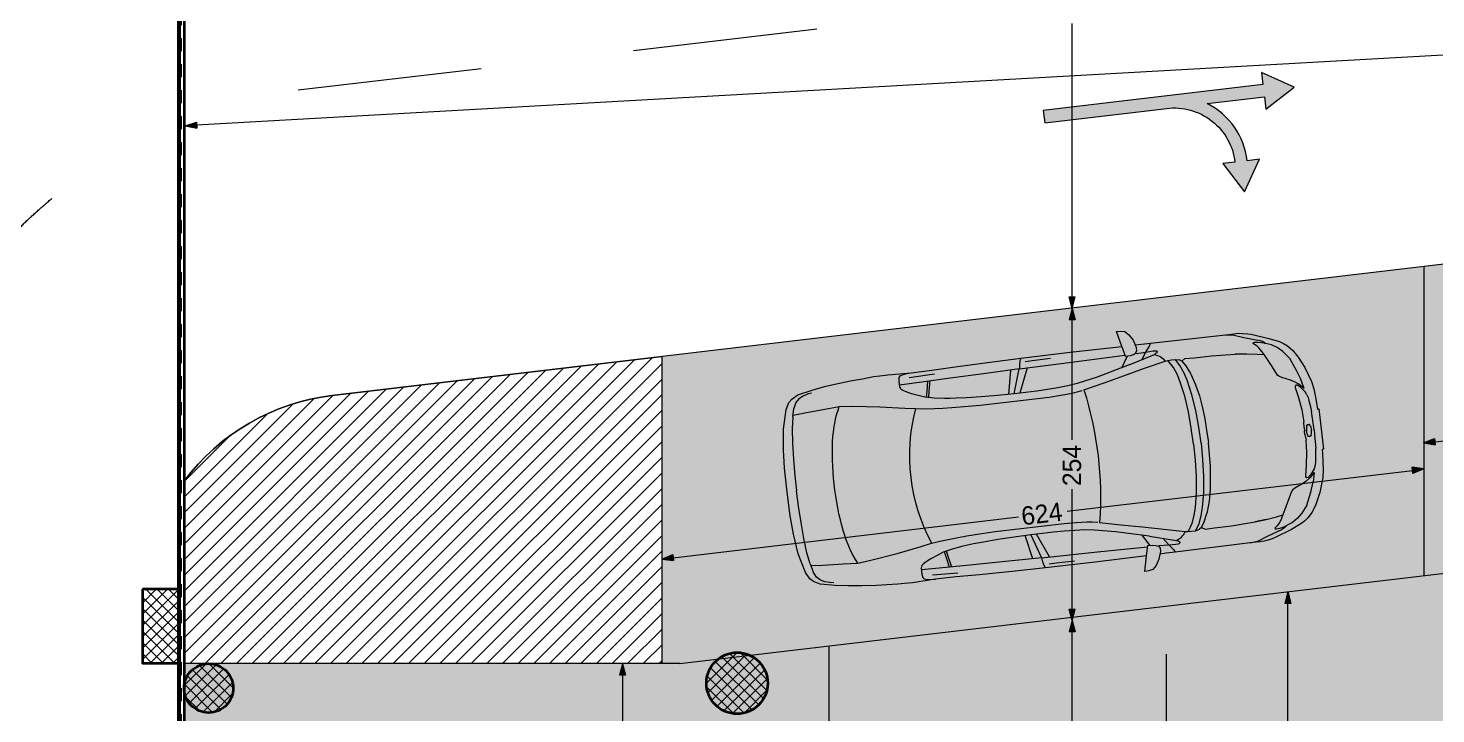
# Model space of a CAD drawing. Header units: millimetres. Extents: x 635850 to 824661, y -5878409 to -5774454.
# Drawn here: x 749086 to 760541, y -5788461 to -5782877 of the extents above; entities that cross this region are included whole.
import ezdxf

# ---------------------------------------------------------------- set-up
doc = ezdxf.new("R2010")
doc.units = ezdxf.units.MM
doc.header["$MEASUREMENT"] = 0
doc.linetypes.add('A - Long Dashed', pattern=[2750, 1500, -1250])
doc.linetypes.add('Dashed', pattern=[211.666667, 105.833333, -105.833333])
for name, color, linetype, lineweight, true_color in [('0_Pen_No__62', 7, 'Continuous', 20, 0xaaaaaa), ('2D Drafting - General_Pen_No__102', 7, 'Continuous', 13, 0xcccccc), ('2D Drafting - General_Pen_No__241', 7, 'Continuous', 13, 0xe8e8e8), ('A - Ndertesa 1 - Veturat_Pen_No__102', 7, 'Continuous', 13, 0xcccccc), ('A - Ndertesa 5 - Sanitaria_Pen_No__82', 7, 'Continuous', 20, 0xaaaaaa), ('A - Ndertesa 6 - Vijat e Bodrumit_Pen_No__249', 7, 'Continuous', 13, 0xe8e8e8), ('A - Ndertesa 6 - Vijat e Bodrumit_Pen_No__82', 7, 'Continuous', 20, 0xaaaaaa), ('A - Ndertesa 7 - Komunikimi Vertikal_Pen_No__102', 7, 'Continuous', 13, 0xcccccc), ('A - Ndertesa 7 - Ndertesa 4 - Dimensionimi Bazik_Pen_No__102', 7, 'Continuous', 13, 0xcccccc), ('A - Ndertesa 7 - Ndertesa 4 - Dimensionimi Bazik_Pen_No__82', 7, 'Continuous', 20, 0xaaaaaa), ('A - Ndertesa 7 - Veturat_Pen_No__102', 7, 'Continuous', 13, 0xcccccc), ('A - Situacioni_Pen_No__249', 7, 'Continuous', 13, 0xe8e8e8), ('A - Situacioni_Pen_No__82', 7, 'Continuous', 20, 0xaaaaaa), ('Drawing & Figure_Pen_No__82', 7, 'Continuous', 20, 0xaaaaaa)]:
    doc.layers.add(name, color=color, linetype=linetype, lineweight=lineweight, true_color=true_color)
for name, color, linetype, lineweight in [('A - Ndertesa 5 - 2D Drafting - General_Pen_No__6', 5, 'Continuous', 35), ('A - Ndertesa 6 - Pllaka meskatit_Pen_No__22', 8, 'Continuous', 35), ('A - Ndertesa 6- Shtyllat_Pen_No__101', 252, 'Continuous', 13), ('A - Ndertesa 6- Shtyllat_Pen_No__22', 8, 'Continuous', 35), ('A - Ndertesa 7  - Pllaka meskatitt_Pen_No__7', 7, 'Continuous', 35), ('A - Ndertesa 7 - Komunikimi Vertikal_Pen_No__1', 7, 'Continuous', 13), ('A - Ndertesa 7 - Shtyllat_Pen_No__101', 252, 'Continuous', 13), ('A - Ndertesa 7 - Shtyllat_Pen_No__22', 8, 'Continuous', 35)]:
    doc.layers.add(name, color=color, linetype=linetype, lineweight=lineweight)
for name, color, linetype in [('A - Ndertesa 6 - Pllaka meskatit', 7, 'Continuous'), ('A - Ndertesa 6- Shtyllat', 7, 'Continuous'), ('A - Ndertesa 7  - Pllaka meskatitt', 7, 'Continuous'), ('A - Ndertesa 7 - Ndertesa 4 - Dimensionimi Bazik', 7, 'Continuous'), ('A - Ndertesa 7 - Shtyllat', 7, 'Continuous')]:
    doc.layers.add(name, color=color, linetype=linetype)
doc.styles.add('GENERATED_STYLE_1', font='GOTHIC.TTF')
doc.dimstyles.new('GENERATED_STYLE__1', dxfattribs={"dimtxt": 150, "dimasz": 91.78744, "dimexe": 0.18, "dimexo": 0.0625, "dimgap": 0, "dimtad": 0, "dimdec": 0, "dimlfac": 0.1, "dimzin": 0, "dimdsep": 46, "dimtxsty": 'GENERATED_STYLE_1', "dimblk": 'ARROWHEAD_5', "dimblk1": 'ARROWHEAD_5', "dimblk2": 'ARROWHEAD_5', "dimcen": 0.09, "dimse1": 1, "dimse2": 1, "dimclrd": 256, "dimclre": 256, "dimclrt": 256, "dimadec": 0, "dimazin": 0, "dimtfac": 1, "dimtdec": 4, "dimtmove": 0, "dimatfit": 3, "dimfxl": 0, "dimtolj": 1, "dimtzin": 0, "dimarcsym": 0})
doc.dimstyles.new('GENERATED_STYLE__2', dxfattribs={"dimtxt": 150, "dimasz": 91.78744, "dimexe": 0.18, "dimexo": 0.0625, "dimgap": 0, "dimtad": 0, "dimtih": 1, "dimtoh": 1, "dimdec": 0, "dimlfac": 0.1, "dimzin": 0, "dimdsep": 46, "dimtxsty": 'GENERATED_STYLE_1', "dimblk": 'ARROWHEAD_5', "dimblk1": 'ARROWHEAD_5', "dimblk2": 'ARROWHEAD_5', "dimcen": 0.09, "dimse1": 1, "dimse2": 1, "dimclrd": 256, "dimclre": 256, "dimclrt": 256, "dimadec": 0, "dimazin": 0, "dimtfac": 1, "dimtdec": 4, "dimtmove": 0, "dimatfit": 3, "dimfxl": 0, "dimtolj": 1, "dimtzin": 0, "dimarcsym": 0})
pattern_1 = [(45, (664183.82, -5827429.525), (-45.96194, 45.96194), []), (135, (664183.82, -5827429.525), (45.96194, 45.96194), [])]

# ---------------------------------------------------------------- blocks, each defined once
blk = doc.blocks.new('Slab_3', base_point=(703704, -5790216))
at = {"layer": 'A - Ndertesa 6 - Pllaka meskatit_Pen_No__22', "color": 8, "linetype": 'Continuous', "lineweight": 35, "flags": 128}
blk.add_lwpolyline([(703704, -5790216), (739063, -5786585), (739063, -5784104), (741099, -5781712), (750317, -5780624), (750320, -5821669), (726662, -5822733), (707158, -5823855)], close=True, dxfattribs=at)
blk = doc.blocks.new('Slab_4', base_point=(764617, -5778939))
at = {"layer": 'A - Ndertesa 7  - Pllaka meskatitt_Pen_No__7', "color": 7, "linetype": 'Continuous', "lineweight": 35, "flags": 128}
blk.add_lwpolyline([(764617, -5778939), (750355, -5780623), (750355, -5821676), (764660, -5821034), (785655, -5820355), (785655, -5777754), (764617, -5778939)], close=True, dxfattribs=at)
blk = doc.blocks.new('Column_234', base_point=(750167, -5787747))
at = {"layer": 'A - Ndertesa 6- Shtyllat_Pen_No__101', "linetype": 'Continuous', "lineweight": 13}
h = blk.add_hatch(dxfattribs=at)
h.set_pattern_fill('Concrete_Block', color=252, style=0, pattern_type=2)
h.set_pattern_definition(pattern_1)
h.paths.add_polyline_path([(750017, -5787447), (750017, -5788047), (750317, -5788047), (750317, -5787447)])
at = {"layer": 'A - Ndertesa 6- Shtyllat_Pen_No__22', "color": 8, "linetype": 'Continuous', "lineweight": 35, "flags": 128}
blk.add_lwpolyline([(750017, -5787447), (750017, -5788047), (750317, -5788047), (750317, -5787447)], close=True, dxfattribs=at)
blk = doc.blocks.new('Column_281', base_point=(754855, -5788210))
at = {"layer": 'A - Ndertesa 7 - Shtyllat_Pen_No__101', "linetype": 'Continuous', "lineweight": 13}
h = blk.add_hatch(dxfattribs=at)
h.set_pattern_fill('Concrete_Block', color=252, style=0, pattern_type=2)
h.set_pattern_definition(pattern_1)
h.paths.add_polyline_path([(754605, -5788210, 0.414214), (754855, -5788460, 0.414214), (755105, -5788210, 0.414214), (754855, -5787960, 0.414214)])
at = {"layer": 'A - Ndertesa 7 - Shtyllat_Pen_No__22', "color": 8, "linetype": 'Continuous', "lineweight": 35, "flags": 128}
blk.add_lwpolyline([(754605, -5788210, -0.414214), (754855, -5787960, -0.414214), (755105, -5788210, -0.414214), (754855, -5788460, -0.414214)], format="xyb", close=True, dxfattribs=at)
blk = doc.blocks.new('Column_282', base_point=(750555, -5788251))
at = {"layer": 'A - Ndertesa 7 - Shtyllat_Pen_No__101', "linetype": 'Continuous', "lineweight": 13}
h = blk.add_hatch(dxfattribs=at)
h.set_pattern_fill('Concrete_Block', color=252, style=0, pattern_type=2)
h.set_pattern_definition(pattern_1)
h.paths.add_polyline_path([(750355, -5788251, 0.414214), (750555, -5788451, 0.414214), (750755, -5788251, 0.414214), (750555, -5788051, 0.414214)])
at = {"layer": 'A - Ndertesa 7 - Shtyllat_Pen_No__22', "color": 8, "linetype": 'Continuous', "lineweight": 35, "flags": 128}
blk.add_lwpolyline([(750355, -5788251, -0.414214), (750555, -5788051, -0.414214), (750755, -5788251, -0.414214), (750555, -5788451, -0.414214)], format="xyb", close=True, dxfattribs=at)
blk = doc.blocks.new('Car 05 25')
at = {"layer": 'A - Ndertesa 1 - Veturat_Pen_No__102', "color": 254, "linetype": 'Continuous', "lineweight": 13, "true_color": 0xcccccc}
for p, q in [((125, 791), (129, 820)), ((129, 820), (139, 832)), ((139, 832), (165, 840)), ((165, 840), (195, 844)), ((195, 844), (231, 846)), ((211, 809), (418, 816)), ((1115, 809), (1109, 774)), ((1120, 833), (1115, 809)), ((1121, 838), (1120, 836)), ((1120, 836), (1120, 833)), ((1130, 859), (1121, 838)), ((1163, 830), (1220, 829)), ((1220, 829), (1370, 831)), ((1958, 858), (1977, 777)), ((2075, 836), (2068, 858)), ((2070, 800), (2075, 809)), ((2075, 809), (2075, 836)), ((2148, 790), (2167, 814)), ((2167, 814), (2182, 834)), ((2182, 834), (2193, 856)), ((2808, 853), (2877, 843)), ((2877, 843), (2954, 814)), ((2904, 833), (2905, 833)), ((2954, 814), (3076, 775)), ((-729, 716), (-751, 670)), ((-701, 743), (-729, 716)), ((-665, 761), (-701, 743)), ((-627, 772), (-665, 761)), ((-595, 778), (-627, 772)), ((126, 744), (125, 791)), ((327, 762), (125, 756)), ((132, 723), (126, 744)), ((147, 711), (132, 723)), ((171, 697), (147, 711)), ((213, 677), (171, 697)), ((522, 765), (327, 762)), ((355, 762), (339, 683)), ((373, 763), (357, 683)), ((814, 769), (522, 765)), ((1109, 774), (814, 769)), ((1036, 773), (997, 579)), ((1042, 578), (1108, 774)), ((1173, 775), (1090, 578)), ((1109, 774), (1538, 780)), ((1538, 780), (1975, 786)), ((2000, 702), (1730, 634)), ((1939, 686), (1996, 777)), ((1977, 777), (2020, 777)), ((2000, 702), (2214, 763)), ((2020, 777), (2044, 783)), ((2044, 783), (2063, 792)), ((2063, 792), (2070, 800)), ((2069, 788), (2065, 794)), ((2069, 788), (2148, 790)), ((2107, 732), (2148, 790)), ((2122, 660), (2294, 698)), ((2148, 790), (2206, 792)), ((2206, 792), (2227, 791)), ((2227, 770), (2214, 763)), ((2214, 763), (2238, 752)), ((2227, 791), (2233, 790)), ((2234, 774), (2227, 770)), ((2233, 790), (2238, 787)), ((2238, 777), (2234, 774)), ((2241, 784), (2238, 787)), ((2238, 777), (2241, 781)), ((2238, 752), (2259, 740)), ((2241, 781), (2241, 784)), ((2259, 740), (2269, 731)), ((2269, 731), (2279, 722)), ((2279, 722), (2294, 698)), ((2294, 698), (2317, 701)), ((2294, 698), (2294, 698)), ((2317, 701), (2346, 703)), ((2355, 640), (2317, 701)), ((2346, 703), (2379, 702)), ((2410, 649), (2379, 702)), ((2379, 702), (2411, 694)), ((2411, 694), (2411, 694)), ((2429, 682), (2411, 694)), ((2429, 682), (2457, 700)), ((2457, 700), (2535, 698)), ((2535, 698), (2535, 698)), ((2535, 698), (2673, 696)), ((2673, 696), (2787, 691)), ((2787, 691), (2868, 687)), ((3022, 758), (3024, 762)), ((3024, 754), (3022, 758)), ((3024, 762), (3035, 765)), ((3038, 743), (3024, 754)), ((3035, 765), (3047, 764)), ((3051, 731), (3038, 743)), ((3047, 764), (3061, 763)), ((3065, 715), (3051, 731)), ((3061, 763), (3090, 757)), ((3077, 698), (3065, 715)), ((3100, 763), (3076, 775)), ((3100, 657), (3077, 698)), ((3090, 757), (3108, 751)), ((3114, 753), (3100, 763)), ((3108, 751), (3123, 746)), ((3123, 746), (3114, 753)), ((3170, 727), (3123, 746)), ((3212, 701), (3170, 727)), ((3254, 663), (3212, 701)), ((-768, 602), (-783, 510)), ((-768, 602), (-751, 670)), ((-764, 617), (-666, 624)), ((-666, 624), (-501, 634)), ((-501, 634), (-383, 642)), ((-383, 642), (-274, 631)), ((-274, 631), (-56, 601)), ((-56, 601), (146, 567)), ((266, 655), (213, 677)), ((319, 636), (266, 655)), ((393, 618), (319, 636)), ((339, 683), (330, 634)), ((357, 683), (347, 629)), ((475, 607), (393, 618)), ((521, 602), (475, 607)), ((570, 597), (521, 602)), ((653, 591), (570, 597)), ((773, 585), (653, 591)), ((907, 580), (773, 585)), ((1042, 578), (907, 580)), ((1228, 578), (1042, 578)), ((1316, 580), (1228, 578)), ((1403, 584), (1316, 580)), ((1484, 590), (1403, 584)), ((1562, 601), (1484, 590)), ((1730, 634), (1562, 601)), ((1611, 544), (1780, 582)), ((1780, 582), (1953, 621)), ((1953, 621), (2122, 660)), ((2380, 575), (2355, 640)), ((2397, 514), (2380, 575)), ((2436, 583), (2410, 649)), ((2429, 682), (2429, 682)), ((2429, 682), (2457, 640)), ((2454, 522), (2436, 583)), ((2457, 640), (2487, 574)), ((2487, 574), (2492, 562)), ((2868, 687), (2960, 679)), ((2960, 679), (2868, 687)), ((2960, 679), (3047, 666)), ((3047, 666), (3100, 657)), ((3153, 554), (3100, 657)), ((3302, 603), (3254, 663)), ((3302, 603), (3346, 501)), ((-783, 510), (-795, 391)), ((146, 567), (233, 552)), ((233, 552), (315, 541)), ((315, 541), (384, 535)), ((384, 535), (454, 530)), ((454, 530), (526, 526)), ((526, 526), (628, 522)), ((628, 522), (757, 518)), ((757, 518), (1323, 518)), ((1323, 518), (1420, 522)), ((1420, 522), (1467, 524)), ((1467, 524), (1511, 528)), ((1511, 528), (1554, 533)), ((1554, 533), (1597, 541)), ((1597, 541), (1597, 541)), ((2419, 396), (2397, 514)), ((2478, 401), (2454, 522)), ((2492, 562), (2518, 477)), ((2518, 477), (2538, 384)), ((3190, 476), (3153, 554)), ((3199, 467), (3190, 476)), ((3221, 454), (3199, 467)), ((3346, 501), (3374, 420)), ((-795, 391), (-802, 259)), ((2434, 266), (2419, 396)), ((2494, 269), (2478, 401)), ((2538, 384), (2551, 286)), ((3256, 439), (3221, 454)), ((3288, 425), (3256, 439)), ((3319, 408), (3288, 425)), ((3353, 384), (3319, 408)), ((3325, 377), (3321, 370)), ((3321, 370), (3321, 362)), ((3321, 362), (3338, 277)), ((3328, 380), (3325, 377)), ((3338, 379), (3328, 380)), ((3364, 358), (3338, 379)), ((3377, 360), (3353, 384)), ((3397, 316), (3364, 358)), ((3391, 344), (3374, 420)), ((3391, 344), (3377, 360)), ((-802, 259), (-807, 125)), ((2442, 132), (2434, 266)), ((2503, 133), (2494, 269)), ((2551, 286), (2560, 194)), ((3338, 277), (3352, 173)), ((3408, 289), (3397, 316)), ((3408, 289), (3414, 267)), ((3414, 267), (3418, 243)), ((3418, 243), (3424, 201)), ((-807, 125), (-808, 0)), ((2444, 0), (2442, 132)), ((2506, 0), (2503, 133)), ((2560, 194), (2564, 101)), ((3352, 173), (3358, 76)), ((3424, 201), (3428, 152)), ((3432, 40), (3428, 152)), ((-807, -125), (-808, 0)), ((2444, 0), (2442, -132)), ((2564, 101), (2566, 0)), ((2564, -101), (2566, 0)), ((3354, 28), (3358, 76)), ((3354, 28), (3354, -1)), ((3354, -28), (3354, 1)), ((3371, 12), (3370, -1)), ((3371, -12), (3370, 1)), ((3372, 24), (3371, 12)), ((3376, 39), (3372, 24)), ((3382, 47), (3376, 39)), ((3386, 48), (3382, 47)), ((3386, 48), (3394, 48)), ((3399, 47), (3394, 48)), ((3404, 39), (3399, 47)), ((3404, 39), (3408, 24)), ((3408, 24), (3410, 8)), ((3410, 8), (3410, 0)), ((3432, 57), (3432, 57)), ((3432, 0), (3432, 40)), ((3432, 0), (3432, -40)), ((2506, 0), (2503, -133)), ((2560, -194), (2564, -101)), ((3352, -173), (3358, -76)), ((3354, -28), (3358, -76)), ((3372, -24), (3371, -12)), ((3376, -39), (3372, -24)), ((3382, -47), (3376, -39)), ((3386, -48), (3382, -47)), ((3386, -48), (3394, -48)), ((3399, -47), (3394, -48)), ((3404, -39), (3399, -47)), ((3404, -39), (3408, -24)), ((3408, -24), (3410, -8)), ((3410, -8), (3410, 0)), ((3432, -40), (3428, -152)), ((3432, -57), (3432, -57)), ((-802, -259), (-807, -125)), ((2442, -132), (2434, -266)), ((2503, -133), (2494, -269)), ((2551, -286), (2560, -194)), ((3338, -277), (3352, -173)), ((3418, -243), (3424, -201)), ((3424, -201), (3428, -152)), ((-795, -391), (-802, -259)), ((2434, -266), (2419, -396)), ((2494, -269), (2478, -401)), ((2538, -384), (2551, -286)), ((3321, -362), (3338, -277)), ((3397, -316), (3364, -358)), ((3408, -289), (3397, -316)), ((3408, -289), (3414, -267)), ((3414, -267), (3418, -243)), ((-783, -510), (-795, -391)), ((2419, -396), (2397, -514)), ((2478, -401), (2454, -522)), ((2518, -477), (2538, -384)), ((3221, -454), (3199, -467)), ((3256, -439), (3221, -454)), ((3288, -425), (3256, -439)), ((3319, -408), (3288, -425)), ((3353, -384), (3319, -408)), ((3321, -370), (3321, -362)), ((3325, -377), (3321, -370)), ((3328, -380), (3325, -377)), ((3338, -379), (3328, -380)), ((3364, -358), (3338, -379)), ((3346, -501), (3374, -420)), ((3377, -360), (3353, -384)), ((3391, -344), (3374, -420)), ((3391, -344), (3377, -360)), ((-768, -602), (-783, -510)), ((-56, -601), (146, -567)), ((146, -567), (233, -552)), ((233, -552), (315, -541)), ((315, -541), (384, -535)), ((384, -535), (454, -530)), ((454, -530), (526, -526)), ((526, -526), (628, -522)), ((628, -522), (757, -518)), ((757, -518), (1323, -518)), ((1323, -518), (1420, -522)), ((1420, -522), (1467, -524)), ((1467, -524), (1511, -528)), ((1511, -528), (1554, -533)), ((1554, -533), (1597, -541)), ((1597, -541), (1597, -541)), ((1611, -544), (1780, -582)), ((2397, -514), (2380, -575)), ((2454, -522), (2436, -583)), ((2487, -574), (2492, -562)), ((2492, -562), (2518, -477)), ((3153, -554), (3100, -657)), ((3190, -476), (3153, -554)), ((3199, -467), (3190, -476)), ((3302, -603), (3346, -501)), ((-768, -602), (-751, -670)), ((-764, -617), (-666, -624)), ((-729, -716), (-751, -670)), ((-666, -624), (-501, -634)), ((-501, -634), (-383, -642)), ((-383, -642), (-274, -631)), ((-274, -631), (-56, -601)), ((213, -677), (171, -697)), ((266, -655), (213, -677)), ((319, -636), (266, -655)), ((393, -618), (319, -636)), ((339, -683), (330, -634)), ((355, -762), (339, -683)), ((357, -683), (347, -629)), ((373, -763), (357, -683)), ((475, -607), (393, -618)), ((521, -602), (475, -607)), ((570, -597), (521, -602)), ((653, -591), (570, -597)), ((773, -585), (653, -591)), ((907, -580), (773, -585)), ((1042, -578), (907, -580)), ((1036, -773), (997, -579)), ((1042, -578), (1108, -774)), ((1228, -578), (1042, -578)), ((1173, -775), (1090, -578)), ((1316, -580), (1228, -578)), ((1403, -584), (1316, -580)), ((1484, -590), (1403, -584)), ((1562, -601), (1484, -590)), ((1730, -634), (1562, -601)), ((2000, -702), (1730, -634)), ((1780, -582), (1953, -621)), ((1939, -686), (1996, -777)), ((1953, -621), (2122, -660)), ((2122, -660), (2294, -698)), ((2355, -640), (2317, -701)), ((2380, -575), (2355, -640)), ((2410, -649), (2379, -702)), ((2436, -583), (2410, -649)), ((2429, -682), (2411, -694)), ((2429, -682), (2457, -640)), ((2429, -682), (2429, -682)), ((2429, -682), (2457, -700)), ((2457, -640), (2487, -574)), ((2787, -691), (2868, -687)), ((2868, -687), (2960, -679)), ((2960, -679), (2868, -687)), ((2960, -679), (3047, -666)), ((3047, -666), (3100, -657)), ((3100, -657), (3077, -698)), ((3254, -663), (3212, -701)), ((3302, -603), (3254, -663)), ((-701, -743), (-729, -716)), ((-665, -761), (-701, -743)), ((-627, -772), (-665, -761)), ((-595, -778), (-627, -772)), ((126, -744), (125, -791)), ((327, -762), (125, -756)), ((125, -791), (129, -820)), ((132, -723), (126, -744)), ((147, -711), (132, -723)), ((171, -697), (147, -711)), ((522, -765), (327, -762)), ((814, -769), (522, -765)), ((1109, -774), (814, -769)), ((1109, -774), (1538, -780)), ((1115, -809), (1109, -774)), ((1538, -780), (1975, -786)), ((1958, -858), (1977, -777)), ((1977, -777), (2020, -777)), ((2000, -702), (2214, -763)), ((2020, -777), (2044, -783)), ((2044, -783), (2063, -792)), ((2063, -792), (2070, -800)), ((2069, -788), (2065, -794)), ((2069, -788), (2148, -790)), ((2070, -800), (2075, -809)), ((2107, -732), (2148, -790)), ((2148, -790), (2167, -814)), ((2148, -790), (2206, -792)), ((2206, -792), (2227, -791)), ((2214, -763), (2238, -752)), ((2227, -770), (2214, -763)), ((2234, -774), (2227, -770)), ((2227, -791), (2233, -790)), ((2233, -790), (2238, -787)), ((2238, -777), (2234, -774)), ((2238, -752), (2259, -740)), ((2238, -777), (2241, -781)), ((2241, -784), (2238, -787)), ((2241, -781), (2241, -784)), ((2259, -740), (2269, -731)), ((2269, -731), (2279, -722)), ((2279, -722), (2294, -698)), ((2294, -698), (2317, -701)), ((2294, -698), (2294, -698)), ((2317, -701), (2346, -703)), ((2346, -703), (2379, -702)), ((2379, -702), (2411, -694)), ((2411, -694), (2411, -694)), ((2457, -700), (2535, -698)), ((2535, -698), (2673, -696)), ((2535, -698), (2535, -698)), ((2673, -696), (2787, -691)), ((2954, -814), (3076, -775)), ((3024, -754), (3022, -758)), ((3022, -758), (3024, -762)), ((3038, -743), (3024, -754)), ((3024, -762), (3035, -765)), ((3035, -765), (3047, -764)), ((3051, -731), (3038, -743)), ((3047, -764), (3061, -763)), ((3065, -715), (3051, -731)), ((3061, -763), (3090, -757)), ((3077, -698), (3065, -715)), ((3100, -763), (3076, -775)), ((3090, -757), (3108, -751)), ((3114, -753), (3100, -763)), ((3108, -751), (3123, -746)), ((3123, -746), (3114, -753)), ((3170, -727), (3123, -746)), ((3212, -701), (3170, -727)), ((129, -820), (139, -832)), ((139, -832), (165, -840)), ((165, -840), (195, -844)), ((195, -844), (231, -846)), ((211, -809), (418, -816)), ((1120, -833), (1115, -809)), ((1120, -836), (1120, -833)), ((1121, -838), (1120, -836)), ((1130, -859), (1121, -838)), ((1163, -830), (1220, -829)), ((1220, -829), (1370, -831)), ((2075, -836), (2068, -858)), ((2075, -809), (2075, -836)), ((2167, -814), (2182, -834)), ((2182, -834), (2193, -856)), ((2808, -853), (2877, -843)), ((2877, -843), (2954, -814))]:
    blk.add_line(p, q, dxfattribs=at)
at = {"layer": 'A - Ndertesa 1 - Veturat_Pen_No__102', "color": 254, "linetype": 'Continuous', "lineweight": 13, "true_color": 0xcccccc, "flags": 128}
blk.add_lwpolyline([(-483, -817), (-372, -830), (-252, -841), (-168, -845), (-78, -851), (-24, -852), (40, -852), (231, -846), (400, -848), (591, -852), (857, -856), (1130, -859), (1536, -860), (1958, -858), (1929, -983), (1961, -983), (1997, -975), (2027, -945), (2055, -898), (2068, -858), (2120, -857), (2193, -856), (2808, -853), (2856, -853), (2891, -853), (2923, -852), (2945, -849), (2990, -840), (3014, -833), (3154, -783), (3236, -748), (3269, -728), (3299, -706), (3337, -663), (3374, -604), (3418, -513), (3457, -393), (3468, -331), (3474, -264), (3478, -200), (3479, -165), (3490, -165), (3490, 165), (3479, 165), (3478, 200), (3474, 264), (3468, 331), (3457, 393), (3418, 513), (3374, 604), (3337, 663), (3299, 706), (3269, 728), (3236, 748), (3154, 783), (3014, 833), (2990, 840), (2945, 849), (2923, 852), (2891, 853), (2856, 853), (2808, 853), (2193, 856), (2120, 857), (2068, 858), (2055, 898), (2027, 945), (1997, 975), (1961, 983), (1929, 983), (1958, 858), (1536, 860), (1130, 859), (857, 856), (591, 852), (400, 848), (231, 846), (40, 852), (-24, 852), (-78, 851), (-168, 845), (-252, 841), (-372, 830), (-483, 817), (-585, 801), (-706, 776), (-758, 747), (-785, 722), (-815, 668), (-855, 511), (-875, 345), (-883, 195), (-885, 0), (-883, -195), (-875, -345), (-855, -511), (-815, -668), (-785, -722), (-758, -747), (-706, -776), (-585, -801)], close=True, dxfattribs=at)
at = {"layer": 'A - Ndertesa 1 - Veturat_Pen_No__102', "color": 254, "linetype": 'Continuous', "lineweight": 13, "true_color": 0xcccccc}
for centre, radius, start, end in [((493, 218), 973, 154.1545, 170.9117), ((1650, 0), 1520, 158.6992, 201.3008), ((-1245, 0), 2907, 349.2142, 10.7858), ((1856, -2), 2354, 170.8804, 189.9223), ((493, -218), 973, 191.2305, 205.8455)]:
    blk.add_arc(centre, radius, start, end, dxfattribs=at)
blk = doc.blocks.new('*D1630', base_point=(664184, -5827430))
at = {"layer": 'A - Ndertesa 7 - Ndertesa 4 - Dimensionimi Bazik_Pen_No__102', "linetype": 'Continuous', "lineweight": 13, "true_color": 0xcccccc}
for points in [[(757581, -5787701), (757606, -5787607), (757556, -5787607)], [(757581, -5787701), (757556, -5787794), (757606, -5787794)], [(757581, -5793251), (757606, -5793158), (757556, -5793158)], [(757581, -5793251), (757556, -5793345), (757606, -5793345)]]:
    blk.add_hatch(color=254, dxfattribs=at).paths.add_polyline_path(points)
at = {"layer": 'A - Ndertesa 7 - Ndertesa 4 - Dimensionimi Bazik_Pen_No__102', "color": 254, "linetype": 'Continuous', "lineweight": 13, "true_color": 0xcccccc}
for p, q in [((757581, -5787701), (757556, -5787794)), ((757606, -5787794), (757556, -5787794)), ((757581, -5787701), (757606, -5787794)), ((757581, -5790276), (757581, -5787794)), ((757581, -5793158), (757581, -5790676)), ((757556, -5793158), (757606, -5793158)), ((757581, -5793251), (757556, -5793158)), ((757581, -5793251), (757606, -5793158))]:
    blk.add_line(p, q, dxfattribs=at)
at = {"layer": 'A - Ndertesa 7 - Ndertesa 4 - Dimensionimi Bazik_Pen_No__82', "color": 253, "lineweight": 20, "true_color": 0xaaaaaa, "insert": (757656, -5790652), "char_height": 150, "attachment_point": 7, "rotation": 90, "style": 'GENERATED_STYLE_1'}
blk.add_mtext('\\A1;{\\pql;\\fCentury Gothic|b0|i0|c0|p34;555}', dxfattribs=at)
blk = doc.blocks.new('ARROWHEAD_5')
at = {"linetype": 'Continuous', "lineweight": 0}
blk.add_hatch(color=0, dxfattribs=at).paths.add_polyline_path([(-1, 0.2679), (0, 0), (-1, -0.2679)])
at = {"color": 0, "linetype": 'Continuous', "lineweight": 0}
blk.add_line((0, 0), (-1, 0), dxfattribs=at)
blk = doc.blocks.new('*D1631', base_point=(664184, -5827430))
at = {"layer": 'A - Ndertesa 7 - Ndertesa 4 - Dimensionimi Bazik_Pen_No__102', "linetype": 'Continuous', "lineweight": 13, "true_color": 0xcccccc}
for points in [[(757581, -5785159), (757606, -5785066), (757556, -5785066)], [(757581, -5785159), (757556, -5785253), (757606, -5785253)], [(757581, -5787701), (757606, -5787607), (757556, -5787607)], [(757581, -5787701), (757556, -5787794), (757606, -5787794)]]:
    blk.add_hatch(color=254, dxfattribs=at).paths.add_polyline_path(points)
at = {"layer": 'A - Ndertesa 7 - Ndertesa 4 - Dimensionimi Bazik_Pen_No__102', "color": 254, "linetype": 'Continuous', "lineweight": 13, "true_color": 0xcccccc}
for p, q in [((757581, -5785159), (757556, -5785253)), ((757581, -5785159), (757606, -5785253)), ((757606, -5785253), (757556, -5785253)), ((757581, -5786230), (757581, -5785253)), ((757581, -5787607), (757581, -5786630)), ((757556, -5787607), (757606, -5787607)), ((757581, -5787701), (757556, -5787607)), ((757581, -5787701), (757606, -5787607))]:
    blk.add_line(p, q, dxfattribs=at)
at = {"layer": 'A - Ndertesa 7 - Ndertesa 4 - Dimensionimi Bazik_Pen_No__82', "color": 253, "lineweight": 20, "true_color": 0xaaaaaa, "insert": (757656, -5786606), "char_height": 150, "attachment_point": 7, "rotation": 90, "style": 'GENERATED_STYLE_1'}
blk.add_mtext('\\A1;{\\pql;\\fCentury Gothic|b0|i0|c0|p34;254}', dxfattribs=at)
blk = doc.blocks.new('*D1632', base_point=(664184, -5827430))
at = {"layer": 'A - Ndertesa 7 - Ndertesa 4 - Dimensionimi Bazik_Pen_No__102', "linetype": 'Continuous', "lineweight": 13, "true_color": 0xcccccc}
for points in [[(757581, -5780122), (757556, -5780216), (757606, -5780216)], [(757581, -5785159), (757606, -5785066), (757556, -5785066)], [(757581, -5785159), (757556, -5785253), (757606, -5785253)]]:
    blk.add_hatch(color=254, dxfattribs=at).paths.add_polyline_path(points)
at = {"layer": 'A - Ndertesa 7 - Ndertesa 4 - Dimensionimi Bazik_Pen_No__102', "color": 254, "linetype": 'Continuous', "lineweight": 13, "true_color": 0xcccccc}
for p, q in [((757581, -5780122), (757556, -5780216)), ((757581, -5780122), (757606, -5780216)), ((757606, -5780216), (757556, -5780216)), ((757581, -5782441), (757581, -5780216)), ((757581, -5785066), (757581, -5782841)), ((757556, -5785066), (757606, -5785066)), ((757581, -5785159), (757556, -5785066)), ((757581, -5785159), (757606, -5785066))]:
    blk.add_line(p, q, dxfattribs=at)
at = {"layer": 'A - Ndertesa 7 - Ndertesa 4 - Dimensionimi Bazik_Pen_No__82', "color": 253, "lineweight": 20, "true_color": 0xaaaaaa, "insert": (757656, -5782817), "char_height": 150, "attachment_point": 7, "rotation": 90, "style": 'GENERATED_STYLE_1'}
blk.add_mtext('\\A1;{\\pql;\\fCentury Gothic|b0|i0|c0|p34;504}', dxfattribs=at)
blk = doc.blocks.new('*D1633', base_point=(664184, -5827430))
at = {"layer": 'A - Ndertesa 7 - Ndertesa 4 - Dimensionimi Bazik_Pen_No__102', "linetype": 'Continuous', "lineweight": 13, "true_color": 0xcccccc}
for points in [[(759336, -5787467), (759311, -5787561), (759361, -5787561)], [(759336, -5793251), (759361, -5793158), (759311, -5793158)]]:
    blk.add_hatch(color=254, dxfattribs=at).paths.add_polyline_path(points)
at = {"layer": 'A - Ndertesa 7 - Ndertesa 4 - Dimensionimi Bazik_Pen_No__102', "color": 254, "linetype": 'Continuous', "lineweight": 13, "true_color": 0xcccccc}
for p, q in [((759336, -5787467), (759311, -5787561)), ((759361, -5787561), (759311, -5787561)), ((759336, -5787467), (759361, -5787561)), ((759336, -5790160), (759336, -5787561)), ((759336, -5793158), (759336, -5790559)), ((759311, -5793158), (759361, -5793158)), ((759336, -5793251), (759311, -5793158)), ((759336, -5793251), (759361, -5793158))]:
    blk.add_line(p, q, dxfattribs=at)
at = {"layer": 'A - Ndertesa 7 - Ndertesa 4 - Dimensionimi Bazik_Pen_No__82', "color": 253, "lineweight": 20, "true_color": 0xaaaaaa, "insert": (759411, -5790535), "char_height": 150, "attachment_point": 7, "rotation": 90, "style": 'GENERATED_STYLE_1'}
blk.add_mtext('\\A1;{\\pql;\\fCentury Gothic|b0|i0|c0|p34;578}', dxfattribs=at)
blk = doc.blocks.new('*D1634', base_point=(664184, -5827430))
at = {"layer": 'A - Ndertesa 7 - Ndertesa 4 - Dimensionimi Bazik_Pen_No__102', "linetype": 'Continuous', "lineweight": 13, "true_color": 0xcccccc}
for points in [[(762612, -5787081), (762587, -5787174), (762637, -5787174)], [(762612, -5793251), (762637, -5793158), (762587, -5793158)]]:
    blk.add_hatch(color=254, dxfattribs=at).paths.add_polyline_path(points)
at = {"layer": 'A - Ndertesa 7 - Ndertesa 4 - Dimensionimi Bazik_Pen_No__102', "color": 254, "linetype": 'Continuous', "lineweight": 13, "true_color": 0xcccccc}
for p, q in [((762612, -5787081), (762587, -5787174)), ((762612, -5787081), (762637, -5787174)), ((762637, -5787174), (762587, -5787174)), ((762612, -5789966), (762612, -5787174)), ((762612, -5793158), (762612, -5790366)), ((762587, -5793158), (762637, -5793158)), ((762612, -5793251), (762587, -5793158)), ((762612, -5793251), (762637, -5793158))]:
    blk.add_line(p, q, dxfattribs=at)
at = {"layer": 'A - Ndertesa 7 - Ndertesa 4 - Dimensionimi Bazik_Pen_No__82', "color": 253, "lineweight": 20, "true_color": 0xaaaaaa, "insert": (762687, -5790342), "char_height": 150, "attachment_point": 7, "rotation": 90, "style": 'GENERATED_STYLE_1'}
blk.add_mtext('\\A1;{\\pql;\\fCentury Gothic|b0|i0|c0|p34;617}', dxfattribs=at)
blk = doc.blocks.new('*D1648', base_point=(664184, -5827430))
at = {"layer": 'A - Ndertesa 7 - Ndertesa 4 - Dimensionimi Bazik_Pen_No__102', "linetype": 'Continuous', "lineweight": 13, "true_color": 0xcccccc}
for points in [[(758425, -5788940), (758518, -5788965), (758518, -5788915)], [(761154, -5788940), (761061, -5788915), (761061, -5788965)]]:
    blk.add_hatch(color=254, dxfattribs=at).paths.add_polyline_path(points)
at = {"layer": 'A - Ndertesa 7 - Ndertesa 4 - Dimensionimi Bazik_Pen_No__102', "color": 254, "linetype": 'Continuous', "lineweight": 13, "true_color": 0xcccccc}
for p, q in [((758425, -5788940), (758518, -5788915)), ((758425, -5788940), (758518, -5788965)), ((758518, -5788915), (758518, -5788965)), ((758518, -5788940), (759590, -5788940)), ((759989, -5788940), (761061, -5788940)), ((761061, -5788965), (761061, -5788915)), ((761154, -5788940), (761061, -5788915)), ((761154, -5788940), (761061, -5788965))]:
    blk.add_line(p, q, dxfattribs=at)
at = {"layer": 'A - Ndertesa 7 - Ndertesa 4 - Dimensionimi Bazik_Pen_No__82', "color": 253, "lineweight": 20, "true_color": 0xaaaaaa, "insert": (759614, -5789015), "char_height": 150, "attachment_point": 7, "style": 'GENERATED_STYLE_1'}
blk.add_mtext('\\A1;{\\pql;\\fCentury Gothic|b0|i0|c0|p34;273}', dxfattribs=at)
blk = doc.blocks.new('*D1649', base_point=(664184, -5827430))
at = {"layer": 'A - Ndertesa 7 - Ndertesa 4 - Dimensionimi Bazik_Pen_No__102', "linetype": 'Continuous', "lineweight": 13, "true_color": 0xcccccc}
for points in [[(755605, -5789662), (755698, -5789687), (755698, -5789637)], [(758425, -5789662), (758331, -5789637), (758331, -5789687)]]:
    blk.add_hatch(color=254, dxfattribs=at).paths.add_polyline_path(points)
at = {"layer": 'A - Ndertesa 7 - Ndertesa 4 - Dimensionimi Bazik_Pen_No__102', "color": 254, "linetype": 'Continuous', "lineweight": 13, "true_color": 0xcccccc}
for p, q in [((755605, -5789662), (755698, -5789637)), ((755698, -5789637), (755698, -5789687)), ((758331, -5789687), (758331, -5789637)), ((758425, -5789662), (758331, -5789637)), ((755605, -5789662), (755698, -5789687)), ((755698, -5789662), (756815, -5789662)), ((757214, -5789662), (758331, -5789662)), ((758425, -5789662), (758331, -5789687))]:
    blk.add_line(p, q, dxfattribs=at)
at = {"layer": 'A - Ndertesa 7 - Ndertesa 4 - Dimensionimi Bazik_Pen_No__82', "color": 253, "lineweight": 20, "true_color": 0xaaaaaa, "insert": (756839, -5789737), "char_height": 150, "attachment_point": 7, "style": 'GENERATED_STYLE_1'}
blk.add_mtext('\\A1;{\\pql;\\fCentury Gothic|b0|i0|c0|p34;282}', dxfattribs=at)
blk = doc.blocks.new('*D1650', base_point=(664184, -5827430))
at = {"layer": 'A - Ndertesa 7 - Ndertesa 4 - Dimensionimi Bazik_Pen_No__102', "linetype": 'Continuous', "lineweight": 13, "true_color": 0xcccccc}
for points in [[(785655, -5781688), (785560, -5781669), (785563, -5781719)], [(750364, -5783674), (750458, -5783693), (750455, -5783643)]]:
    blk.add_hatch(color=254, dxfattribs=at).paths.add_polyline_path(points)
at = {"layer": 'A - Ndertesa 7 - Ndertesa 4 - Dimensionimi Bazik_Pen_No__102', "color": 254, "linetype": 'Continuous', "lineweight": 13, "true_color": 0xcccccc}
for p, q in [((785562, -5781694), (768295, -5782665)), ((785563, -5781719), (785560, -5781669)), ((785655, -5781688), (785560, -5781669)), ((785655, -5781688), (785563, -5781719)), ((767723, -5782697), (750457, -5783668)), ((750364, -5783674), (750455, -5783643)), ((750364, -5783674), (750458, -5783693)), ((750455, -5783643), (750458, -5783693))]:
    blk.add_line(p, q, dxfattribs=at)
at = {"layer": 'A - Ndertesa 7 - Ndertesa 4 - Dimensionimi Bazik_Pen_No__82', "color": 253, "lineweight": 20, "true_color": 0xaaaaaa, "insert": (767751, -5782771), "char_height": 150, "attachment_point": 7, "rotation": 3.2198, "style": 'GENERATED_STYLE_1'}
blk.add_mtext('\\A1;{\\pql;\\fCentury Gothic|b0|i0|c0|p34;3,535}', dxfattribs=at)
blk = doc.blocks.new('*D1651', base_point=(664184, -5827430))
at = {"layer": 'A - Ndertesa 7 - Ndertesa 4 - Dimensionimi Bazik_Pen_No__102', "linetype": 'Continuous', "lineweight": 13, "true_color": 0xcccccc}
for points in [[(760443, -5786467), (760348, -5786453), (760354, -5786503)], [(754242, -5787200), (754338, -5787213), (754332, -5787164)]]:
    blk.add_hatch(color=254, dxfattribs=at).paths.add_polyline_path(points)
at = {"layer": 'A - Ndertesa 7 - Ndertesa 4 - Dimensionimi Bazik_Pen_No__102', "color": 254, "linetype": 'Continuous', "lineweight": 13, "true_color": 0xcccccc}
for p, q in [((757541, -5786810), (760351, -5786478)), ((760354, -5786503), (760348, -5786453)), ((760443, -5786467), (760348, -5786453)), ((760443, -5786467), (760354, -5786503)), ((754335, -5787189), (757144, -5786857)), ((754242, -5787200), (754332, -5787164)), ((754242, -5787200), (754338, -5787213)), ((754332, -5787164), (754338, -5787213))]:
    blk.add_line(p, q, dxfattribs=at)
at = {"layer": 'A - Ndertesa 7 - Ndertesa 4 - Dimensionimi Bazik_Pen_No__82', "color": 253, "lineweight": 20, "true_color": 0xaaaaaa, "insert": (757177, -5786928), "char_height": 150, "attachment_point": 7, "rotation": 6.7356, "style": 'GENERATED_STYLE_1'}
blk.add_mtext('\\A1;{\\pql;\\fCentury Gothic|b0|i0|c0|p34;624}', dxfattribs=at)
blk = doc.blocks.new('*D1653', base_point=(664184, -5827430))
at = {"layer": 'A - Ndertesa 7 - Ndertesa 4 - Dimensionimi Bazik_Pen_No__102', "linetype": 'Continuous', "lineweight": 13, "true_color": 0xcccccc}
for points in [[(766642, -5785618), (766547, -5785603), (766552, -5785652)], [(760440, -5786254), (760535, -5786269), (760530, -5786220)]]:
    blk.add_hatch(color=254, dxfattribs=at).paths.add_polyline_path(points)
at = {"layer": 'A - Ndertesa 7 - Ndertesa 4 - Dimensionimi Bazik_Pen_No__102', "color": 254, "linetype": 'Continuous', "lineweight": 13, "true_color": 0xcccccc}
for p, q in [((763740, -5785916), (766550, -5785627)), ((766552, -5785652), (766547, -5785603)), ((766642, -5785618), (766547, -5785603)), ((766642, -5785618), (766552, -5785652)), ((760533, -5786245), (763342, -5785956)), ((760440, -5786254), (760530, -5786220)), ((760440, -5786254), (760535, -5786269)), ((760530, -5786220), (760535, -5786269))]:
    blk.add_line(p, q, dxfattribs=at)
at = {"layer": 'A - Ndertesa 7 - Ndertesa 4 - Dimensionimi Bazik_Pen_No__82', "color": 253, "lineweight": 20, "true_color": 0xaaaaaa, "insert": (763374, -5786029), "char_height": 150, "attachment_point": 7, "rotation": 5.8563, "style": 'GENERATED_STYLE_1'}
blk.add_mtext('\\A1;{\\pql;\\fCentury Gothic|b0|i0|c0|p34;623}', dxfattribs=at)
blk = doc.blocks.new('*D1679', base_point=(664184, -5827430))
at = {"layer": 'A - Ndertesa 7 - Ndertesa 4 - Dimensionimi Bazik_Pen_No__102', "linetype": 'Continuous', "lineweight": 13, "true_color": 0xcccccc}
for points in [[(750365, -5790726), (750458, -5790751), (750458, -5790701)], [(755605, -5790726), (755511, -5790701), (755511, -5790751)]]:
    blk.add_hatch(color=254, dxfattribs=at).paths.add_polyline_path(points)
at = {"layer": 'A - Ndertesa 7 - Ndertesa 4 - Dimensionimi Bazik_Pen_No__102', "color": 254, "linetype": 'Continuous', "lineweight": 13, "true_color": 0xcccccc}
for p, q in [((750365, -5790726), (750458, -5790701)), ((750365, -5790726), (750458, -5790751)), ((750458, -5790701), (750458, -5790751)), ((750458, -5790726), (752785, -5790726)), ((753184, -5790726), (755511, -5790726)), ((755511, -5790751), (755511, -5790701)), ((755605, -5790726), (755511, -5790701)), ((755605, -5790726), (755511, -5790751))]:
    blk.add_line(p, q, dxfattribs=at)
at = {"layer": 'A - Ndertesa 7 - Ndertesa 4 - Dimensionimi Bazik_Pen_No__82', "color": 253, "lineweight": 20, "true_color": 0xaaaaaa, "insert": (752809, -5790801), "char_height": 150, "attachment_point": 7, "style": 'GENERATED_STYLE_1'}
blk.add_mtext('\\A1;{\\pql;\\fCentury Gothic|b0|i0|c0|p34;524}', dxfattribs=at)
blk = doc.blocks.new('*D1680', base_point=(664184, -5827430))
at = {"layer": 'A - Ndertesa 7 - Ndertesa 4 - Dimensionimi Bazik_Pen_No__102', "linetype": 'Continuous', "lineweight": 13, "true_color": 0xcccccc}
for points in [[(753922, -5788052), (753897, -5788145), (753947, -5788145)], [(753922, -5790961), (753947, -5790868), (753897, -5790868)]]:
    blk.add_hatch(color=254, dxfattribs=at).paths.add_polyline_path(points)
at = {"layer": 'A - Ndertesa 7 - Ndertesa 4 - Dimensionimi Bazik_Pen_No__102', "color": 254, "linetype": 'Continuous', "lineweight": 13, "true_color": 0xcccccc}
for p, q in [((753922, -5788052), (753897, -5788145)), ((753947, -5788145), (753897, -5788145)), ((753922, -5788052), (753947, -5788145)), ((753922, -5788145), (753922, -5789307)), ((753922, -5789706), (753922, -5790868)), ((753897, -5790868), (753947, -5790868)), ((753922, -5790961), (753897, -5790868)), ((753922, -5790961), (753947, -5790868))]:
    blk.add_line(p, q, dxfattribs=at)
at = {"layer": 'A - Ndertesa 7 - Ndertesa 4 - Dimensionimi Bazik_Pen_No__82', "color": 253, "lineweight": 20, "true_color": 0xaaaaaa, "insert": (753997, -5789682), "char_height": 150, "attachment_point": 7, "rotation": 89.9928, "style": 'GENERATED_STYLE_1'}
blk.add_mtext('\\A1;{\\pql;\\fCentury Gothic|b0|i0|c0|p34;291}', dxfattribs=at)

msp = doc.modelspace()

# ---------------------------------------------------------------- hatches: boundary and pattern name
at = {"layer": '2D Drafting - General_Pen_No__102', "linetype": 'Continuous', "lineweight": 13, "true_color": 0xcccccc}
h = msp.add_hatch(dxfattribs=at)
h.set_pattern_fill('Thermal_Block', color=254, style=0, pattern_type=2)
h.set_pattern_definition([(45, (664183.82, -5827429.525), (-63.63961, 63.63961), [])])
h.paths.add_polyline_path([(750355, -5788051.4), (750355, -5786566.7, -0.2057791), (751561.3, -5785868), (754242.4, -5785551.4), (754242.4, -5788051.4)])
at = {"layer": '2D Drafting - General_Pen_No__241', "linetype": 'Continuous', "lineweight": 0, "true_color": 0xf9f9f9}
msp.add_hatch(color=7, dxfattribs=at).paths.add_polyline_path([(750355, -5788051.4), (750355, -5793251.4), (755604.5, -5793251.4), (785655, -5793251.4), (785655, -5783113.7), (765085.1, -5784270.8), (754242.4, -5785551.4), (754242.4, -5788051.4)])
at = {"layer": 'A - Ndertesa 7 - Komunikimi Vertikal_Pen_No__1', "linetype": 'Continuous', "lineweight": 0, "true_color": 0xffffff}
msp.add_hatch(color=7, dxfattribs=at).paths.add_polyline_path([(758351, -5783530.6, -0.4142136), (758906.2, -5783968.5), (758806.8, -5783980.2), (758985.1, -5784210.9), (759104.8, -5783945), (759005.5, -5783956.7, 0.2513807), (758680.3, -5783491.7), (759145.4, -5783436.7), (759157.2, -5783536), (759387.9, -5783357.8), (759122, -5783238.1), (759133.7, -5783337.4), (757346.1, -5783548.5), (757357.9, -5783647.8)])

# ---------------------------------------------------------------- linework, layer by layer
at = {"layer": '0_Pen_No__62', "color": 253, "linetype": 'Continuous', "lineweight": 20, "true_color": 0xaaaaaa}
msp.add_lwpolyline([(707148, -5823755.5), (726657.2, -5822633), (750320.1, -5821568.8), (750316.6, -5780724.3), (741149.2, -5781807), (739163.1, -5784140.7), (739163.3, -5786675.7), (703714.5, -5790315.4)], close=True, dxfattribs=at)
at = {"layer": '2D Drafting - General_Pen_No__102', "color": 254, "linetype": 'Continuous', "lineweight": 13, "true_color": 0xcccccc, "flags": 128}
msp.add_lwpolyline([(750355, -5788051.4), (750355, -5786566.7, -0.2057791), (751561.3, -5785868), (754242.4, -5785551.4), (754242.4, -5788051.4)], format="xyb", close=True, dxfattribs=at)
at = {"layer": 'A - Ndertesa 5 - 2D Drafting - General_Pen_No__6', "color": 5, "linetype": 'Dashed', "lineweight": 35}
msp.add_lwpolyline([(750328.8, -5824975.7), (750328.8, -5774454.4)], dxfattribs=at)
at = {"layer": 'A - Ndertesa 5 - Sanitaria_Pen_No__82', "color": 253, "linetype": 'Continuous', "lineweight": 20, "true_color": 0xaaaaaa}
msp.add_lwpolyline([(749303.8, -5821619.8), (750303.8, -5821574.8), (750303.8, -5780730.1), (749303.8, -5780848.2)], dxfattribs=at)
at = {"layer": 'A - Ndertesa 6 - Vijat e Bodrumit_Pen_No__249', "color": 254, "linetype": 'A - Long Dashed', "lineweight": 13, "true_color": 0xe8e8e8, "flags": 128}
msp.add_lwpolyline([(747818.9, -5807321.8), (747817.2, -5787718.1, -0.3240482), (750316.8, -5783638.4)], format="xyb", dxfattribs=at)
at = {"layer": 'A - Ndertesa 6 - Vijat e Bodrumit_Pen_No__82', "color": 253, "linetype": 'Continuous', "lineweight": 20, "true_color": 0xaaaaaa}
msp.add_arc((751883.1, -5787402.7), 6577.3, 103.77862, 183.36809, dxfattribs=at)
at = {"layer": 'A - Ndertesa 7 - Komunikimi Vertikal_Pen_No__102', "color": 254, "linetype": 'Continuous', "lineweight": 13, "true_color": 0xcccccc, "flags": 128}
msp.add_lwpolyline([(758351, -5783530.6, -0.4142136), (758906.2, -5783968.5), (758806.8, -5783980.2), (758985.1, -5784210.9), (759104.8, -5783945), (759005.5, -5783956.7, 0.2513807), (758680.3, -5783491.7), (759145.4, -5783436.7), (759157.2, -5783536), (759387.9, -5783357.8), (759122, -5783238.1), (759133.7, -5783337.4), (757346.1, -5783548.5), (757357.9, -5783647.8)], format="xyb", close=True, dxfattribs=at)
at = {"layer": 'A - Situacioni_Pen_No__249', "color": 254, "linetype": 'A - Long Dashed', "lineweight": 13, "true_color": 0xe8e8e8, "flags": 128}
msp.add_lwpolyline([(785655, -5780609.7), (764868.1, -5781779.1), (751268.1, -5783385.3)], dxfattribs=at)
at = {"layer": 'A - Situacioni_Pen_No__82', "color": 253, "linetype": 'Continuous', "lineweight": 20, "true_color": 0xaaaaaa, "flags": 128}
msp.add_lwpolyline([(785655, -5783113.7), (765085.1, -5784270.8), (751561.3, -5785868, 0.2057791), (750355, -5786566.7)], format="xyb", dxfattribs=at)
for points in [[(754389.5, -5788051.4), (765302.1, -5786762.6), (785655, -5785617.6)], [(755604.5, -5790960.5), (755604.5, -5787907.9)], [(758349.7, -5792851.4), (758349.7, -5787974.8)]]:
    msp.add_lwpolyline(points, dxfattribs=at)
at = {"layer": 'Drawing & Figure_Pen_No__82', "color": 253, "linetype": 'Continuous', "lineweight": 20, "true_color": 0xaaaaaa, "flags": 128}
for points in [[(760442.4, -5784819.1), (760442.4, -5787336.5)], [(754242.4, -5785551.4), (754242.4, -5788051.4)], [(754389.5, -5788051.4), (750364.5, -5788051.4)]]:
    msp.add_lwpolyline(points, dxfattribs=at)

# ---------------------------------------------------------------- block references
at = {"layer": 'A - Ndertesa 6 - Pllaka meskatit', "color": 8, "linetype": 'Continuous', "lineweight": 35}
msp.add_blockref('Slab_3', (703704.3, -5790215.9), dxfattribs=at)
at = {"layer": 'A - Ndertesa 6- Shtyllat', "color": 8, "lineweight": 35}
msp.add_blockref('Column_234', (750167.2, -5787746.7), dxfattribs=at)
at = {"layer": 'A - Ndertesa 7  - Pllaka meskatitt', "color": 7, "linetype": 'Continuous', "lineweight": 35}
msp.add_blockref('Slab_4', (764617.5, -5778938.9), dxfattribs=at)
at = {"layer": 'A - Ndertesa 7 - Shtyllat', "color": 8, "lineweight": 35}
for name, p in [('Column_281', (754855, -5788210.5)), ('Column_282', (750555, -5788251.4))]:
    msp.add_blockref(name, p, dxfattribs=at)
at = {"layer": 'A - Ndertesa 7 - Veturat_Pen_No__102', "color": 254, "linetype": 'Continuous', "lineweight": 13, "true_color": 0xcccccc, "xscale": -0.9999999999999999, "zscale": 1000, "rotation": 186.7356092194022}
msp.add_blockref('Car 05 25', (756141.4, -5786551.1), dxfattribs=at)

# ---------------------------------------------------------------- dimensions: what is measured, and where the dimension line sits
at = {"layer": 'A - Ndertesa 7 - Ndertesa 4 - Dimensionimi Bazik', "color": 254, "linetype": 'Continuous', "lineweight": 13, "true_color": 0xcccccc}
for base, p1, p2, angle, picture, middle, turn in [((757581, -5780122.2), (757773.5, -5785159.4), (757581.8, -5780122.2), 90, '*D1632', (757581, -5782645.1), 90), ((750363.7, -5783673.7), (785655, -5781688.3), (750364.1, -5783680.9), 183.21985, '*D1650', (767998.7, -5782681.6), 3.21985), ((757581, -5785159.4), (757571.8, -5787700.6), (757773.5, -5785159.4), 90, '*D1631', (757581, -5786434.2), 90), ((766642.4, -5785618), (760442.4, -5786278), (766642.4, -5785618), 5.85627, '*D1653', (763537, -5785936.5), 5.85627), ((760443.5, -5786467.1), (754242.4, -5787203.5), (760442.4, -5786458.1), 6.73561, '*D1651', (757338.5, -5786833.8), 6.73561), ((762612.4, -5787080.7), (758424.5, -5793251.4), (762608.7, -5787080.7), 90, '*D1634', (762612.4, -5790170.3), 90), ((759336.2, -5787467.4), (758424.5, -5793251.4), (759334.4, -5787467.4), 90, '*D1633', (759336.2, -5790363.6), 90), ((757581, -5787700.6), (755604.5, -5793251.4), (757571.8, -5787700.6), 90, '*D1630', (757581, -5790480.2), 90), ((753921.8, -5790960.9), (750364.5, -5788051.4), (750364.2, -5790960.5), 269.99283, '*D1680', (753921.9, -5789510.6), 89.99283)]:
    dim = msp.add_linear_dim(base=base, p1=p1, p2=p2, angle=angle, dimstyle='GENERATED_STYLE__1', dxfattribs=at)
    dim.commit()
    dim.dimension.update_dxf_attribs({"geometry": picture, "text_midpoint": middle, "dimtype": 160, "text_rotation": turn})
for base, p1, p2, picture, middle in [((758424.5, -5789661.8), (755604.5, -5787907.9), (758424.5, -5787574.8), '*D1649', (757010.3, -5789661.8)), ((761154.1, -5788940.3), (758424.5, -5787574.8), (761154.1, -5788335.5), '*D1648', (759785.1, -5788940.3)), ((755604.5, -5790726.4), (750364.5, -5788051.4), (755604.5, -5787907.9), '*D1679', (752980.3, -5790726.4))]:
    dim = msp.add_linear_dim(base=base, p1=p1, p2=p2, dimstyle='GENERATED_STYLE__2', dxfattribs=at)
    dim.commit()
    dim.dimension.update_dxf_attribs({"geometry": picture, "text_midpoint": middle, "dimtype": 160})

doc.saveas('drawing.dxf')
